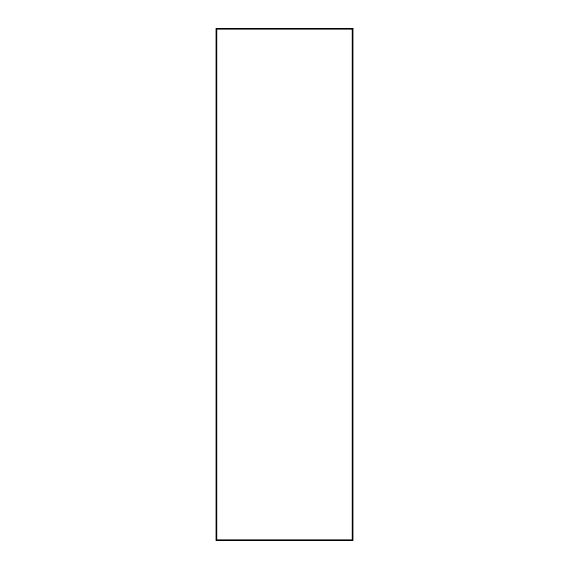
<?xml version="1.0" encoding="UTF-8"?>
<svg xmlns="http://www.w3.org/2000/svg" width="569" height="569" viewBox="0 0 569 569"><rect width="100%" height="100%" fill="white"/><g stroke="black" fill="none" stroke-linecap="round" stroke-linejoin="round"><path stroke-width="0.85" d="M352.936 28.45L216.064 28.45L216.064 540.55L352.936 540.55L352.936 28.45M352.239 29.147L216.761 29.147L216.761 539.853L352.239 539.853L352.239 29.147"/></g></svg>
